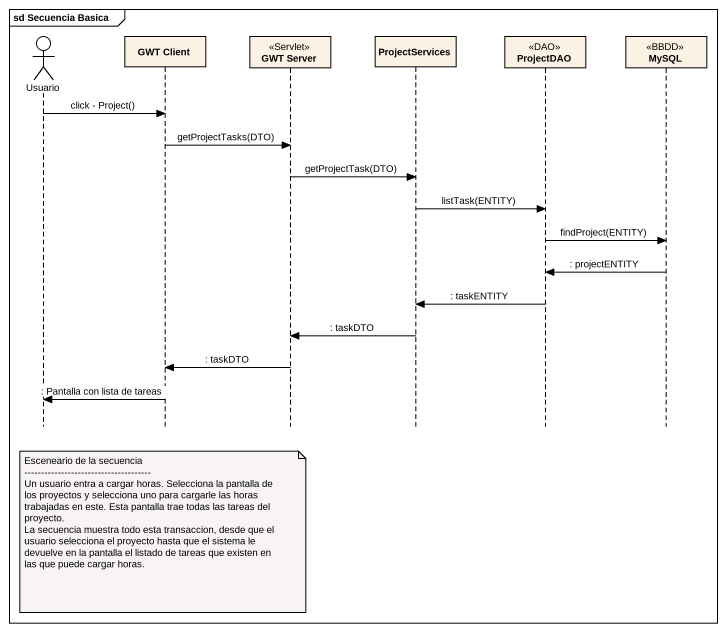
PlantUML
@startuml
mainframe sd Secuencia Basica
hide footbox
actor Usuario
participant "GWT Client" as GWT_Client
participant "GWT Server" as GWT_Server <<Servlet>>
participant ProjectServices
participant ProjectDAO <<DAO>>
participant MySQL <<BBDD>>

Usuario -> GWT_Client : click - Project()
GWT_Client -> GWT_Server : getProjectTasks(DTO)
GWT_Server -> ProjectServices : getProjectTask(DTO)
ProjectServices -> ProjectDAO : listTask(ENTITY)
ProjectDAO -> MySQL : findProject(ENTITY)
MySQL -> ProjectDAO : : projectENTITY
ProjectDAO -> ProjectServices : : taskENTITY
ProjectServices -> GWT_Server : : taskDTO
GWT_Server -> GWT_Client : : taskDTO
GWT_Client -> Usuario : : Pantalla con lista de tareas
note over GWT_Client
  Esceneario de la secuencia
  ~--~--~--~--~--~--~--~--~--~--~--~--~--~--~--~--~--~--~--
  Un usuario entra a cargar horas. Selecciona la pantalla de los proyectos y selecciona uno para cargarle las horas trabajadas en este. Esta pantalla trae todas las tareas del proyecto.
  La secuencia muestra todo esta transaccion, desde que el usuario selecciona el proyecto hasta que el sistema le devuelve en la pantalla el listado de tareas que existen en las que puede cargar horas.
end note
@enduml
